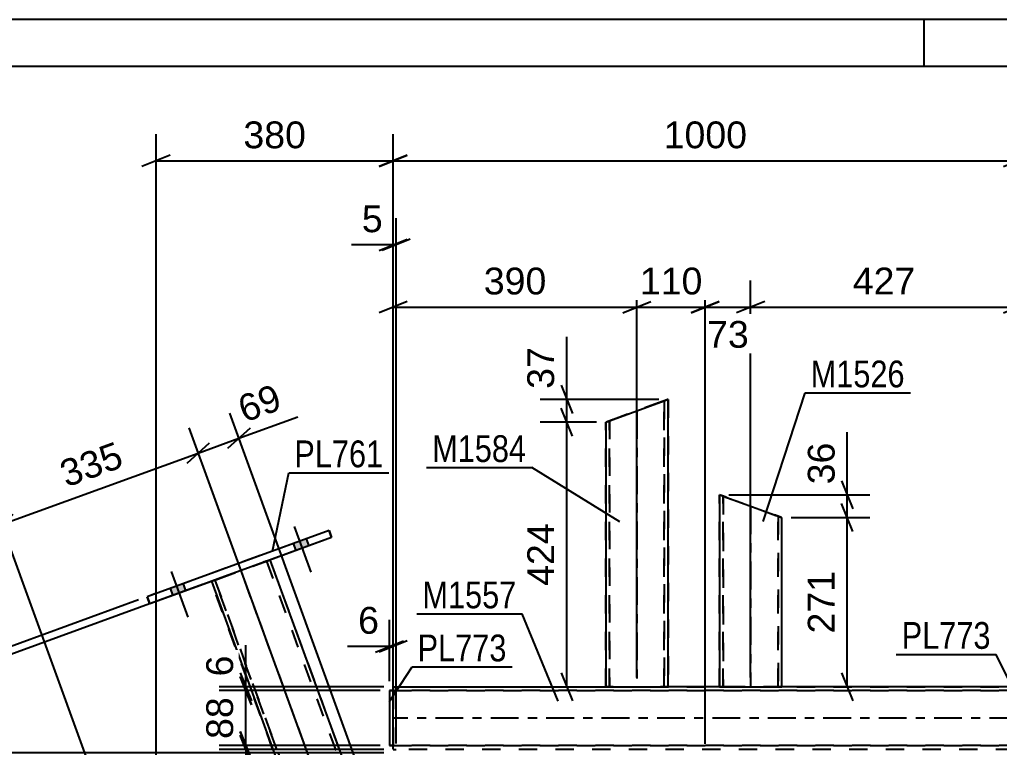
# Model space of a CAD drawing. Header units: millimetres. Extents: x 0 to 841, y 0 to 594.
# Drawn here: x 324.4 to 429, y 516.2 to 594 of the extents above; entities that cross this region are included whole.
import ezdxf

# ---------------------------------------------------------------- set-up
doc = ezdxf.new("R2010")
doc.units = ezdxf.units.MM
doc.linetypes.add('DXK_LINE_DOT2', pattern=[3.9198, 1.9599, -1.9599])
doc.linetypes.add('DXK_LINE_DOT3', pattern=[5.9187, 2.979, -0.9799, 0.9799, -0.9799])
doc.styles.add('Arial', font='ARIAL.TTF', dxfattribs={"height": 0.2})
doc.styles.add('Arial Narrow', font='ARIALN.TTF', dxfattribs={"height": 0.2})

# ---------------------------------------------------------------- blocks, each defined once
blk = doc.blocks.new('Unknown-256180323-1134')
at = {"color": 5, "linetype": 'Continuous'}
for p, q in [((841, 594), (0, 594)), ((421, 589), (421, 594)), ((836, 589), (5, 589))]:
    blk.add_line(p, q, dxfattribs=at)
blk = doc.blocks.new('Part-256180323-1839 - 1758')
at = {"color": 7, "linetype": 'DXK_LINE_DOT2'}
for p, q in [((345.61, 534.25), (350.37, 535.99)), ((345.61, 534.25), (350.37, 535.99)), ((345.61, 534.25), (350.37, 535.99)), ((345.61, 534.25), (350.37, 535.99)), ((350.37, 535.99), (350.66, 536.1)), ((350.66, 536.09), (350.37, 535.99)), ((350.37, 535.99), (350.51, 536.04)), ((350.51, 536.04), (350.37, 535.99)), ((350.51, 536.04), (350.63, 536.09)), ((350.64, 536.09), (350.51, 536.04)), ((350.63, 536.09), (350.72, 536.12)), ((350.72, 536.12), (350.64, 536.09)), ((350.66, 536.1), (350.9, 536.18)), ((350.9, 536.18), (350.66, 536.09)), ((350.72, 536.12), (350.75, 536.13)), ((350.75, 536.13), (350.72, 536.12)), ((350.75, 536.13), (350.75, 536.13)), ((350.75, 536.13), (362.7, 503.39)), ((350.75, 536.13), (362.7, 503.39)), ((350.9, 536.18), (351.06, 536.24)), ((351.06, 536.24), (350.9, 536.18)), ((351.06, 536.24), (351.12, 536.26)), ((351.12, 536.26), (351.06, 536.24)), ((351.12, 536.26), (351.12, 536.26)), ((351.12, 536.26), (351.12, 536.26)), ((351.12, 536.26), (363.08, 503.53)), ((344.92, 534), (344.86, 533.98)), ((344.86, 533.98), (344.92, 534)), ((344.86, 533.98), (344.86, 533.98)), ((356.82, 501.24), (344.86, 533.98)), ((344.86, 533.98), (344.86, 533.98)), ((345.08, 534.06), (344.92, 534)), ((344.92, 534), (345.08, 534.06)), ((345.08, 534.06), (345.32, 534.15)), ((345.32, 534.14), (345.08, 534.06)), ((345.23, 534.11), (345.26, 534.12)), ((345.26, 534.12), (345.23, 534.11)), ((345.23, 534.11), (345.23, 534.11)), ((357.19, 501.38), (345.23, 534.11)), ((345.23, 534.11), (357.19, 501.38)), ((345.26, 534.12), (345.34, 534.15)), ((345.34, 534.15), (345.26, 534.12)), ((345.61, 534.25), (345.32, 534.14)), ((345.32, 534.15), (345.61, 534.25)), ((345.34, 534.15), (345.47, 534.2)), ((345.47, 534.2), (345.34, 534.15)), ((345.47, 534.2), (345.61, 534.25)), ((345.61, 534.25), (345.47, 534.2)), ((362.7, 503.39), (362.62, 503.36)), ((362.62, 503.36), (362.68, 503.38)), ((362.68, 503.38), (362.7, 503.39)), ((363.08, 503.53), (363.08, 503.53)), ((357.57, 501.51), (362.33, 503.25)), ((357.57, 501.51), (362.33, 503.25)), ((362.33, 503.25), (362.62, 503.36)), ((362.33, 503.25), (362.47, 503.31)), ((362.47, 503.31), (362.62, 503.36)), ((357.19, 501.38), (357.22, 501.39)), ((357.22, 501.39), (357.19, 501.38)), ((357.22, 501.39), (357.28, 501.41)), ((357.22, 501.39), (357.28, 501.41)), ((357.28, 501.41), (357.57, 501.51)), ((357.28, 501.41), (357.3, 501.42)), ((357.3, 501.42), (357.43, 501.46)), ((357.43, 501.46), (357.57, 501.51)), ((356.82, 501.24), (356.82, 501.24))]:
    blk.add_line(p, q, dxfattribs=at)
at = {"color": 2, "linetype": 'Continuous'}
for p, q in [((351.12, 536.26), (363.08, 503.53)), ((344.86, 533.98), (356.82, 501.24)), ((362.86, 503.45), (362.62, 503.36)), ((362.7, 503.39), (362.67, 503.38)), ((362.86, 503.45), (362.7, 503.39)), ((362.7, 503.39), (362.7, 503.39)), ((363.02, 503.51), (362.86, 503.45)), ((362.86, 503.45), (363.02, 503.5)), ((363.02, 503.5), (363.08, 503.53)), ((363.08, 503.53), (363.02, 503.51)), ((357.57, 501.51), (362.33, 503.25)), ((357.57, 501.51), (362.33, 503.25)), ((362.62, 503.36), (362.33, 503.25)), ((362.47, 503.3), (362.33, 503.25)), ((362.59, 503.35), (362.47, 503.3)), ((362.67, 503.38), (362.59, 503.35)), ((357.04, 501.32), (356.87, 501.26)), ((356.87, 501.26), (357.04, 501.32)), ((357.28, 501.41), (357.04, 501.32)), ((357.19, 501.38), (357.04, 501.32)), ((357.22, 501.39), (357.19, 501.38)), ((357.19, 501.38), (357.19, 501.38)), ((357.3, 501.42), (357.22, 501.39)), ((357.57, 501.51), (357.28, 501.41)), ((357.42, 501.46), (357.3, 501.42)), ((357.57, 501.51), (357.42, 501.46)), ((356.87, 501.26), (356.82, 501.24)), ((356.82, 501.24), (356.87, 501.26))]:
    blk.add_line(p, q, dxfattribs=at)
at = {"color": 7, "linetype": 'DXK_LINE_DOT3'}
blk.add_line((347.99, 535.12), (359.95, 502.38), dxfattribs=at)
blk = doc.blocks.new('Bolt-256180323-1769 - 1758')
at = {"linetype": 'Continuous'}
for points in [[(354.98, 538.52), (353.61, 538.01), (353.88, 537.26), (355.26, 537.76)], [(341.83, 533.72), (340.45, 533.22), (340.73, 532.47), (342.1, 532.97)]]:
    blk.add_hatch(color=1, dxfattribs=at).paths.add_polyline_path(points)
at = {"color": 1, "linetype": 'Continuous'}
for p, q in [((353.72, 539.83), (355.5, 534.94)), ((353.61, 538.01), (353.88, 537.26)), ((354.98, 538.52), (355.26, 537.76)), ((340.57, 535.04), (342.35, 530.15)), ((340.45, 533.22), (340.73, 532.47)), ((341.83, 533.72), (342.1, 532.97))]:
    blk.add_line(p, q, dxfattribs=at)
blk = doc.blocks.new('Bolt-256180323-1770 - 1758')
at = {"linetype": 'Continuous'}
for points in [[(354.98, 538.51), (353.61, 538.01), (353.88, 537.26), (355.26, 537.76)], [(341.83, 533.72), (340.45, 533.22), (340.73, 532.47), (342.1, 532.97)]]:
    blk.add_hatch(color=1, dxfattribs=at).paths.add_polyline_path(points)
at = {"color": 1, "linetype": 'Continuous'}
for p, q in [((353.72, 539.83), (355.5, 534.94)), ((353.61, 538.01), (353.88, 537.26)), ((354.98, 538.51), (355.26, 537.76)), ((340.57, 535.04), (342.35, 530.15)), ((340.45, 533.22), (340.73, 532.47)), ((341.83, 533.72), (342.1, 532.97))]:
    blk.add_line(p, q, dxfattribs=at)
blk = doc.blocks.new('Part-256180323-1787 - 1758')
at = {"color": 2, "linetype": 'Continuous'}
for p, q in [((364.28, 522.29), (363.88, 522.29)), ((363.88, 522.29), (363.88, 516.42)), ((363.88, 516.42), (364.28, 516.42)), ((364.28, 516.42), (363.88, 516.42))]:
    blk.add_line(p, q, dxfattribs=at)
at = {"color": 7, "linetype": 'DXK_LINE_DOT2'}
for p, q in [((363.88, 522.29), (364.28, 522.29)), ((364.28, 522.29), (364.28, 516.42)), ((363.88, 516.42), (363.88, 516.42)), ((363.88, 516.42), (363.88, 516.42)), ((364.28, 516.42), (364.28, 516.42))]:
    blk.add_line(p, q, dxfattribs=at)
blk = doc.blocks.new('Part-256180323-1807 - 1758')
at = {"color": 2, "linetype": 'Continuous'}
for p, q in [((364.28, 522.69), (386.98, 522.69)), ((364.28, 522.69), (364.28, 521.89)), ((399.13, 522.69), (393.64, 522.69)), ((430.95, 522.69), (405.79, 522.69)), ((430.95, 522.69), (430.95, 522.63)), ((430.95, 522.63), (430.95, 516.02)), ((364.28, 516.08), (364.28, 521.89)), ((364.28, 516.08), (364.28, 516.02)), ((364.28, 516.02), (364.61, 516.02)), ((364.28, 516.02), (364.61, 516.02)), ((430.95, 516.02), (430.61, 516.02)), ((430.95, 516.02), (430.61, 516.02))]:
    blk.add_line(p, q, dxfattribs=at)
at = {"color": 7, "linetype": 'DXK_LINE_DOT2'}
for p, q in [((364.28, 522.69), (430.95, 522.69)), ((364.28, 522.69), (364.28, 522.69)), ((364.28, 522.29), (430.95, 522.29)), ((430.95, 522.29), (364.28, 522.29)), ((364.28, 522.29), (364.28, 522.29)), ((364.28, 522.29), (364.28, 522.26)), ((364.28, 522.26), (364.28, 522.04)), ((386.98, 522.69), (393.64, 522.69)), ((405.79, 522.69), (399.13, 522.69)), ((430.95, 522.69), (430.95, 522.69)), ((430.95, 522.29), (430.95, 522.29)), ((430.95, 522.26), (430.95, 522.29)), ((364.28, 516.82), (364.28, 516.82)), ((364.28, 516.82), (364.28, 516.82)), ((364.28, 516.82), (364.28, 516.82)), ((364.28, 516.42), (430.95, 516.42)), ((430.95, 516.42), (364.28, 516.42)), ((364.28, 516.42), (364.28, 516.42)), ((364.28, 516.02), (364.28, 516.02)), ((364.28, 516.02), (364.28, 516.02)), ((430.61, 516.02), (364.61, 516.02)), ((430.61, 516.02), (364.61, 516.02)), ((430.95, 516.82), (430.95, 516.82)), ((430.95, 516.82), (430.95, 516.82)), ((430.95, 516.82), (430.95, 516.82)), ((430.95, 516.42), (430.95, 516.42)), ((430.95, 516.02), (430.95, 516.02)), ((430.95, 516.02), (430.95, 516.02))]:
    blk.add_line(p, q, dxfattribs=at)
at = {"color": 7, "linetype": 'DXK_LINE_DOT3'}
blk.add_line((430.95, 519.36), (364.28, 519.36), dxfattribs=at)
blk = doc.blocks.new('Part-256180323-1808 - 1758')
at = {"color": 7, "linetype": 'DXK_LINE_DOT2'}
for p, q in [((393, 553.18), (387.62, 551.21)), ((393, 553.18), (387.62, 551.21)), ((387.78, 551.26), (392.84, 553.12)), ((393.15, 553.23), (392.84, 553.12)), ((393, 553.18), (393.13, 553.23)), ((393.13, 553.23), (393, 553.18)), ((393.13, 553.23), (393.21, 553.26)), ((393.21, 553.26), (393.13, 553.23)), ((393.41, 553.33), (393.15, 553.23)), ((393.21, 553.26), (393.24, 553.27)), ((393.24, 553.27), (393.21, 553.26)), ((393.24, 553.27), (393.24, 553.27)), ((393.24, 522.69), (393.24, 553.27)), ((393.24, 553.27), (393.24, 522.69)), ((393.58, 553.39), (393.41, 553.33)), ((393.64, 553.42), (393.58, 553.39)), ((393.64, 553.42), (393.64, 553.42)), ((393.64, 553.42), (393.64, 522.69)), ((387.04, 550.99), (386.98, 550.97)), ((386.98, 550.97), (386.98, 550.97)), ((386.98, 522.69), (386.98, 550.97)), ((387.21, 551.06), (387.04, 550.99)), ((387.41, 551.13), (387.21, 551.06)), ((387.38, 551.12), (387.41, 551.13)), ((387.41, 551.13), (387.38, 551.12)), ((387.38, 551.12), (387.38, 551.12)), ((387.38, 522.69), (387.38, 551.12)), ((387.38, 551.12), (387.38, 522.69)), ((387.78, 551.26), (387.41, 551.13)), ((387.41, 551.13), (387.49, 551.16)), ((387.47, 551.15), (387.41, 551.13)), ((387.62, 551.21), (387.47, 551.15)), ((387.49, 551.16), (387.62, 551.21)), ((386.98, 522.69), (386.98, 522.69)), ((386.98, 522.69), (387.04, 522.69)), ((387.04, 522.69), (387.21, 522.69)), ((387.21, 522.69), (387.47, 522.69)), ((387.38, 522.69), (387.38, 522.69)), ((387.38, 522.69), (387.41, 522.69)), ((387.41, 522.69), (387.38, 522.69)), ((387.41, 522.69), (387.47, 522.69)), ((387.49, 522.69), (387.41, 522.69)), ((387.47, 522.69), (387.49, 522.69)), ((387.47, 522.69), (387.78, 522.69)), ((387.49, 522.69), (387.62, 522.69)), ((387.62, 522.69), (387.49, 522.69)), ((387.62, 522.69), (387.78, 522.69)), ((387.78, 522.69), (387.62, 522.69)), ((387.78, 522.69), (392.84, 522.69)), ((387.78, 522.69), (392.84, 522.69)), ((387.78, 522.69), (392.84, 522.69)), ((392.84, 522.69), (393, 522.69)), ((393, 522.69), (392.84, 522.69)), ((392.84, 522.69), (393.15, 522.69)), ((393, 522.69), (393.13, 522.69)), ((393.13, 522.69), (393, 522.69)), ((393.13, 522.69), (393.21, 522.69)), ((393.21, 522.69), (393.13, 522.69)), ((393.15, 522.69), (393.41, 522.69)), ((393.21, 522.69), (393.24, 522.69)), ((393.24, 522.69), (393.21, 522.69)), ((393.24, 522.69), (393.24, 522.69)), ((393.24, 522.69), (393.24, 522.69)), ((393.41, 522.69), (393.58, 522.69)), ((393.58, 522.69), (393.64, 522.69)), ((393.64, 522.69), (393.64, 522.69))]:
    blk.add_line(p, q, dxfattribs=at)
at = {"color": 2, "linetype": 'Continuous'}
for p, q in [((387.78, 551.26), (392.84, 553.12)), ((392.84, 553.12), (393.15, 553.24)), ((393.15, 553.24), (393.41, 553.33)), ((393.41, 553.33), (393.58, 553.39)), ((393.58, 553.39), (393.64, 553.42)), ((393.64, 522.69), (393.64, 553.42)), ((386.98, 550.97), (387.04, 550.99)), ((386.98, 550.97), (386.98, 522.69)), ((387.04, 550.99), (387.21, 551.06)), ((387.21, 551.06), (387.47, 551.15)), ((387.47, 551.15), (387.78, 551.26)), ((387.04, 522.69), (386.98, 522.69)), ((387.21, 522.69), (387.04, 522.69)), ((387.47, 522.69), (387.21, 522.69)), ((387.78, 522.69), (387.47, 522.69)), ((387.78, 522.69), (392.84, 522.69)), ((393.15, 522.69), (392.84, 522.69)), ((393.41, 522.69), (393.15, 522.69)), ((393.58, 522.69), (393.41, 522.69)), ((393.64, 522.69), (393.58, 522.69))]:
    blk.add_line(p, q, dxfattribs=at)
at = {"color": 7, "linetype": 'DXK_LINE_DOT3'}
blk.add_line((390.31, 552.19), (390.31, 522.69), dxfattribs=at)
blk = doc.blocks.new('Part-256180323-1809 - 1758')
at = {"color": 2, "linetype": 'Continuous'}
for p, q in [((399.13, 543.21), (399.13, 522.69)), ((399.13, 543.21), (399.19, 543.19)), ((399.19, 543.19), (399.36, 543.13)), ((399.36, 543.13), (399.62, 543.03)), ((399.62, 543.03), (399.93, 542.92)), ((399.93, 542.92), (404.99, 541.08)), ((404.99, 541.08), (405.3, 540.97)), ((405.3, 540.97), (405.56, 540.87)), ((405.56, 540.87), (405.73, 540.81)), ((405.73, 540.81), (405.79, 540.79)), ((405.79, 522.69), (405.79, 540.79)), ((399.19, 522.69), (399.13, 522.69)), ((399.36, 522.69), (399.19, 522.69)), ((399.62, 522.69), (399.36, 522.69)), ((399.93, 522.69), (399.62, 522.69)), ((399.93, 522.69), (404.99, 522.69)), ((405.3, 522.69), (404.99, 522.69)), ((405.56, 522.69), (405.3, 522.69)), ((405.73, 522.69), (405.56, 522.69)), ((405.79, 522.69), (405.73, 522.69))]:
    blk.add_line(p, q, dxfattribs=at)
at = {"color": 7, "linetype": 'DXK_LINE_DOT2'}
for p, q in [((399.13, 543.21), (399.13, 543.21)), ((399.13, 522.69), (399.13, 543.21)), ((399.19, 543.19), (399.13, 543.21)), ((399.36, 543.13), (399.19, 543.19)), ((399.56, 543.06), (399.36, 543.13)), ((399.53, 543.07), (399.53, 543.07)), ((399.53, 522.69), (399.53, 543.07)), ((399.53, 543.07), (399.53, 522.69)), ((399.53, 543.07), (399.56, 543.06)), ((399.56, 543.06), (399.53, 543.07)), ((399.56, 543.06), (399.65, 543.02)), ((399.62, 543.03), (399.56, 543.06)), ((399.93, 542.92), (399.56, 543.06)), ((399.77, 542.98), (399.62, 543.03)), ((399.65, 543.02), (399.77, 542.98)), ((399.77, 542.98), (405.15, 541.02)), ((399.77, 542.98), (405.15, 541.02)), ((399.93, 542.92), (404.99, 541.08)), ((405.3, 540.97), (404.99, 541.08)), ((405.15, 541.02), (405.28, 540.97)), ((405.28, 540.97), (405.15, 541.02)), ((405.28, 540.97), (405.36, 540.94)), ((405.36, 540.94), (405.28, 540.97)), ((405.56, 540.87), (405.3, 540.97)), ((405.36, 540.94), (405.39, 540.93)), ((405.39, 540.93), (405.36, 540.94)), ((405.39, 540.93), (405.39, 540.93)), ((405.39, 522.69), (405.39, 540.93)), ((405.39, 540.93), (405.39, 522.69)), ((405.73, 540.81), (405.56, 540.87)), ((405.79, 540.79), (405.73, 540.81)), ((405.79, 540.79), (405.79, 540.79)), ((405.79, 522.69), (405.79, 540.79)), ((399.13, 522.69), (399.13, 522.69)), ((399.13, 522.69), (399.13, 522.69)), ((399.13, 522.69), (399.19, 522.69)), ((399.19, 522.69), (399.36, 522.69)), ((399.36, 522.69), (399.62, 522.69)), ((399.53, 522.69), (399.53, 522.69)), ((399.53, 522.69), (399.53, 522.69)), ((399.53, 522.69), (399.56, 522.69)), ((399.56, 522.69), (399.53, 522.69)), ((399.56, 522.69), (399.62, 522.69)), ((399.65, 522.69), (399.56, 522.69)), ((399.62, 522.69), (399.65, 522.69)), ((399.62, 522.69), (399.93, 522.69)), ((399.65, 522.69), (399.77, 522.69)), ((399.77, 522.69), (399.65, 522.69)), ((399.77, 522.69), (399.93, 522.69)), ((399.93, 522.69), (399.77, 522.69)), ((399.93, 522.69), (404.99, 522.69)), ((399.93, 522.69), (404.99, 522.69)), ((399.93, 522.69), (404.99, 522.69)), ((404.99, 522.69), (405.15, 522.69)), ((405.15, 522.69), (404.99, 522.69)), ((404.99, 522.69), (405.3, 522.69)), ((405.15, 522.69), (405.28, 522.69)), ((405.28, 522.69), (405.15, 522.69)), ((405.28, 522.69), (405.36, 522.69)), ((405.36, 522.69), (405.28, 522.69)), ((405.3, 522.69), (405.56, 522.69)), ((405.36, 522.69), (405.39, 522.69)), ((405.39, 522.69), (405.36, 522.69)), ((405.39, 522.69), (405.39, 522.69)), ((405.39, 522.69), (405.39, 522.69)), ((405.56, 522.69), (405.73, 522.69)), ((405.73, 522.69), (405.79, 522.69)), ((405.79, 522.69), (405.79, 522.69)), ((405.79, 522.69), (405.79, 522.69))]:
    blk.add_line(p, q, dxfattribs=at)
at = {"color": 7, "linetype": 'DXK_LINE_DOT3'}
blk.add_line((402.46, 542), (402.46, 522.69), dxfattribs=at)
blk = doc.blocks.new('Part-256180323-1824 - 1758')
at = {"color": 2, "linetype": 'Continuous'}
for p, q in [((357.43, 539.41), (338.01, 532.33)), ((357.43, 539.41), (357.7, 538.65)), ((357.7, 538.65), (338.28, 531.58)), ((357.7, 538.65), (351.12, 536.25)), ((357.7, 538.65), (357.7, 538.65)), ((357.7, 538.65), (357.7, 538.65)), ((344.86, 533.97), (338.28, 531.58)), ((338.01, 532.33), (338.28, 531.58)), ((338.28, 531.58), (338.01, 532.33)), ((338.28, 531.58), (338.28, 531.58))]:
    blk.add_line(p, q, dxfattribs=at)
at = {"color": 7, "linetype": 'DXK_LINE_DOT2'}
for p, q in [((357.43, 539.4), (338.01, 532.33)), ((357.43, 539.4), (357.43, 539.41)), ((357.7, 538.65), (357.43, 539.4)), ((351.12, 536.25), (344.86, 533.97)), ((338.01, 532.33), (338.01, 532.33))]:
    blk.add_line(p, q, dxfattribs=at)
blk = doc.blocks.new('StraightDimension-256180323-9445 - 1758')
at = {"color": 7, "linetype": 'Continuous'}
for p, q in [((382.82, 553.42), (382.82, 560.11)), ((382.82, 553.42), (382.82, 560.11)), ((382.22, 554.92), (383.42, 551.92)), ((392.64, 553.42), (379.97, 553.42)), ((382.82, 550.97), (382.82, 553.42)), ((383.42, 549.47), (382.22, 552.47)), ((385.98, 550.97), (379.97, 550.97))]:
    blk.add_line(p, q, dxfattribs=at)
at = {"color": 0}
blk.add_wipeout([(382.07, 559.59), (377.87, 559.59), (377.87, 553.94), (382.07, 553.94)], dxfattribs=at)
at = {"color": 3, "style": 'Arial'}
blk.add_text('37', height=2.865, rotation=90.0002, dxfattribs=at).set_placement((381.47, 554.54))
blk = doc.blocks.new('StraightDimension-256180323-9366 - 1758')
at = {"color": 7, "linetype": 'Continuous'}
for p, q in [((402.46, 523.69), (402.46, 566.13)), ((430.95, 523.9), (430.95, 566.13)), ((403.96, 563.88), (400.96, 562.68)), ((402.46, 563.28), (430.95, 563.28)), ((429.45, 562.68), (432.45, 563.88))]:
    blk.add_line(p, q, dxfattribs=at)
at = {"color": 0}
blk.add_wipeout([(420.64, 564.03), (420.64, 568.23), (412.77, 568.23), (412.77, 564.03)], dxfattribs=at)
at = {"color": 3, "style": 'Arial'}
blk.add_text('427', height=2.865, dxfattribs=at).set_placement((413.37, 564.63))
blk = doc.blocks.new('StraightDimension-256180323-9410 - 1758')
at = {"color": 7, "linetype": 'Continuous'}
for p, q in [((412.78, 543.21), (412.78, 549.91)), ((412.78, 543.21), (412.78, 549.91)), ((412.18, 544.71), (413.38, 541.71)), ((400.13, 543.21), (415.18, 543.21)), ((412.78, 540.79), (412.78, 543.21)), ((413.38, 539.29), (412.18, 542.29)), ((406.79, 540.79), (415.18, 540.79))]:
    blk.add_line(p, q, dxfattribs=at)
at = {"color": 0}
blk.add_wipeout([(412.03, 549.38), (407.83, 549.38), (407.83, 543.74), (412.03, 543.74)], dxfattribs=at)
at = {"color": 3, "style": 'Arial'}
blk.add_text('36', height=2.865, rotation=90.0002, dxfattribs=at).set_placement((411.43, 544.34))
blk = doc.blocks.new('StraightDimension-256180323-2591 - 1758')
at = {"color": 7, "linetype": 'Continuous'}
for p, q in [((363.88, 523.29), (363.88, 529.87)), ((364.28, 523.29), (364.28, 529.87)), ((362.38, 526.42), (365.38, 527.62)), ((365.78, 527.62), (362.78, 526.42)), ((363.88, 527.02), (359.41, 527.02)), ((363.88, 527.02), (359.41, 527.02)), ((363.88, 527.02), (364.28, 527.02))]:
    blk.add_line(p, q, dxfattribs=at)
at = {"color": 0}
blk.add_wipeout([(363.35, 527.77), (363.35, 531.97), (359.93, 531.97), (359.93, 527.77)], dxfattribs=at)
at = {"color": 3, "style": 'Arial'}
blk.add_text('6', height=2.87, dxfattribs=at).set_placement((360.53, 528.37))
blk = doc.blocks.new('StraightDimension-256180323-2299 - 1758')
at = {"color": 7, "linetype": 'Continuous'}
for p, q in [((348.53, 522.69), (348.53, 527.16)), ((348.53, 522.69), (348.53, 527.16)), ((347.93, 524.19), (349.13, 521.19)), ((349.13, 520.79), (347.93, 523.79)), ((363.28, 522.69), (345.68, 522.69)), ((362.88, 522.29), (345.68, 522.29)), ((348.53, 522.29), (348.53, 522.69))]:
    blk.add_line(p, q, dxfattribs=at)
at = {"color": 0}
blk.add_wipeout([(347.78, 526.64), (343.58, 526.64), (343.58, 523.21), (347.78, 523.21)], dxfattribs=at)
at = {"color": 3, "style": 'Arial'}
blk.add_text('6', height=2.87, rotation=90.0002, dxfattribs=at).set_placement((347.18, 523.81))
blk = doc.blocks.new('StraightDimension-256180323-2309 - 1758')
at = {"color": 7, "linetype": 'Continuous'}
for p, q in [((347.93, 523.79), (349.13, 520.79)), ((362.88, 522.29), (345.68, 522.29)), ((348.53, 516.42), (348.53, 522.29)), ((349.13, 514.92), (347.93, 517.92)), ((362.88, 516.42), (345.68, 516.42))]:
    blk.add_line(p, q, dxfattribs=at)
at = {"color": 0}
blk.add_wipeout([(347.78, 522.18), (343.58, 522.18), (343.58, 516.53), (347.78, 516.53)], dxfattribs=at)
at = {"color": 3, "style": 'Arial'}
blk.add_text('88', height=2.865, rotation=90.0002, dxfattribs=at).set_placement((347.18, 517.13))
blk = doc.blocks.new('StraightDimension-256180323-2319 - 1758')
at = {"color": 7, "linetype": 'Continuous'}
for p, q in [((347.93, 517.92), (349.13, 514.92)), ((349.13, 514.52), (347.93, 517.52)), ((362.88, 516.42), (345.68, 516.42)), ((363.28, 516.02), (345.68, 516.02)), ((348.53, 516.02), (348.53, 516.42)), ((348.53, 516.02), (348.53, 511.55)), ((348.53, 516.02), (348.53, 511.55))]:
    blk.add_line(p, q, dxfattribs=at)
at = {"color": 0}
blk.add_wipeout([(347.78, 515.5), (343.58, 515.5), (343.58, 512.07), (347.78, 512.07)], dxfattribs=at)
at = {"color": 3, "style": 'Arial'}
blk.add_text('6', height=2.87, rotation=90.0002, dxfattribs=at).set_placement((347.18, 512.67))
blk = doc.blocks.new('StraightDimension-256180323-2363 - 1758')
at = {"color": 7, "linetype": 'Continuous'}
for p, q in [((364.28, 516.63), (364.28, 572.78)), ((364.61, 516.63), (364.61, 572.78)), ((362.78, 569.33), (365.78, 570.53)), ((366.11, 570.53), (363.11, 569.33)), ((364.28, 569.93), (359.81, 569.93)), ((364.28, 569.93), (359.81, 569.93)), ((364.28, 569.93), (364.61, 569.93))]:
    blk.add_line(p, q, dxfattribs=at)
at = {"color": 0}
blk.add_wipeout([(363.75, 570.68), (363.75, 574.88), (360.33, 574.88), (360.33, 570.68)], dxfattribs=at)
at = {"color": 3, "style": 'Arial'}
blk.add_text('5', height=2.87, dxfattribs=at).set_placement((360.93, 571.28))
blk = doc.blocks.new('StraightDimension-256180323-9369 - 1758')
at = {"color": 7, "linetype": 'Continuous'}
for p, q in [((364.28, 523.69), (364.28, 566.13)), ((390.31, 523.69), (390.31, 566.13)), ((365.78, 563.88), (362.78, 562.68)), ((364.28, 563.28), (390.31, 563.28)), ((388.81, 562.68), (391.81, 563.88))]:
    blk.add_line(p, q, dxfattribs=at)
at = {"color": 0}
blk.add_wipeout([(381.23, 564.03), (381.23, 568.23), (373.36, 568.23), (373.36, 564.03)], dxfattribs=at)
at = {"color": 3, "style": 'Arial'}
blk.add_text('390', height=2.865, dxfattribs=at).set_placement((373.96, 564.63))
blk = doc.blocks.new('StraightDimension-256180323-9086 - 1758')
at = {"color": 7, "linetype": 'Continuous'}
for p, q in [((364.28, 516.62), (364.28, 581.75)), ((430.95, 516.62), (430.95, 581.75)), ((365.78, 579.5), (362.78, 578.3)), ((364.28, 578.9), (430.95, 578.9)), ((429.45, 578.3), (432.45, 579.5))]:
    blk.add_line(p, q, dxfattribs=at)
at = {"color": 0}
blk.add_wipeout([(402.66, 579.65), (402.66, 583.85), (392.57, 583.85), (392.57, 579.65)], dxfattribs=at)
at = {"color": 3, "style": 'Arial'}
blk.add_text('1000', height=2.865, dxfattribs=at).set_placement((393.17, 580.25))
blk = doc.blocks.new('StraightDimension-256180323-9087 - 1758')
at = {"color": 7, "linetype": 'Continuous'}
for p, q in [((338.95, 495.74), (338.95, 581.75)), ((364.28, 516.62), (364.28, 581.75)), ((340.45, 579.5), (337.45, 578.3)), ((338.95, 578.9), (364.28, 578.9)), ((362.78, 578.3), (365.78, 579.5))]:
    blk.add_line(p, q, dxfattribs=at)
at = {"color": 0}
blk.add_wipeout([(355.55, 579.65), (355.55, 583.85), (347.68, 583.85), (347.68, 579.65)], dxfattribs=at)
at = {"color": 3, "style": 'Arial'}
blk.add_text('380', height=2.865, dxfattribs=at).set_placement((348.28, 580.25))
blk = doc.blocks.new('StraightDimension-256180323-9109 - 1758')
at = {"color": 7, "linetype": 'Continuous'}
for p, q in [((363.94, 504.89), (346.82, 551.93)), ((359.61, 503.32), (342.49, 550.36)), ((348.99, 550.33), (346.59, 548.18)), ((342.26, 546.6), (344.67, 548.76)), ((343.46, 547.68), (347.79, 549.26))]:
    blk.add_line(p, q, dxfattribs=at)
at = {"color": 0}
blk.add_wipeout([(353.33, 552.07), (351.9, 556.02), (346.59, 554.09), (348.03, 550.14)], dxfattribs=at)
at = {"color": 7, "linetype": 'Continuous'}
blk.add_line((347.79, 549.26), (354.08, 551.55), dxfattribs=at)
blk.add_line((347.79, 549.26), (354.08, 551.55), dxfattribs=at)
at = {"color": 3, "style": 'Arial'}
blk.add_text('69', height=2.865, rotation=20.002, dxfattribs=at).set_placement((348.39, 550.91))
blk = doc.blocks.new('StraightDimension-256180323-9110 - 1758')
at = {"color": 7, "linetype": 'Continuous'}
for p, q in [((359.61, 503.32), (342.49, 550.36)), ((342.26, 546.6), (344.67, 548.76)), ((322.46, 540.04), (343.46, 547.68)), ((338.61, 495.69), (321.49, 542.72)), ((323.67, 541.12), (321.26, 538.96))]:
    blk.add_line(p, q, dxfattribs=at)
at = {"color": 0}
blk.add_wipeout([(336.4, 545.91), (334.97, 549.86), (327.57, 547.16), (329.01, 543.22)], dxfattribs=at)
at = {"color": 3, "style": 'Arial'}
blk.add_text('335', height=2.865, rotation=20.002, dxfattribs=at).set_placement((329.37, 543.99))
blk = doc.blocks.new('StraightDimension-256180323-9307 - 1758')
at = {"color": 7, "linetype": 'Continuous'}
for p, q in [((343.92, 533.63), (316.31, 523.55)), ((319.65, 523.17), (317.49, 525.57)), ((318.57, 524.37), (330.53, 491.63)), ((355.88, 500.89), (328.27, 490.81)), ((329.45, 492.84), (331.6, 490.43))]:
    blk.add_line(p, q, dxfattribs=at)
at = {"color": 0}
blk.add_wipeout([(326.6, 504.56), (330.55, 506), (327.85, 513.4), (323.9, 511.95)], dxfattribs=at)
at = {"color": 3, "style": 'Arial'}
blk.add_text('523', height=2.865, rotation=-69.9352, dxfattribs=at).set_placement((324.67, 511.6))
blk = doc.blocks.new('StraightDimension-256180323-9308 - 1758')
at = {"color": 7, "linetype": 'Continuous'}
for p, q in [((343.92, 533.63), (316.31, 523.55)), ((337.07, 531.99), (316.04, 524.3)), ((317.21, 526.33), (319.37, 523.92)), ((319.65, 523.17), (317.49, 525.57)), ((318.29, 525.13), (318.57, 524.37))]:
    blk.add_line(p, q, dxfattribs=at)
at = {"color": 0}
blk.add_wipeout([(318.82, 525.88), (322.76, 527.32), (320.82, 532.62), (316.88, 531.18)], dxfattribs=at)
at = {"color": 7, "linetype": 'Continuous'}
blk.add_line((318.29, 525.13), (315.99, 531.42), dxfattribs=at)
blk.add_line((318.29, 525.13), (315.99, 531.42), dxfattribs=at)
at = {"color": 3, "style": 'Arial'}
blk.add_text('12', height=2.865, rotation=-69.9352, dxfattribs=at).set_placement((317.65, 530.82))
blk = doc.blocks.new('StraightDimension-256180323-9367 - 1758')
at = {"color": 7, "linetype": 'Continuous'}
for p, q in [((397.61, 516.62), (397.61, 565.68)), ((402.46, 523.69), (402.46, 565.68)), ((396.11, 562.68), (399.11, 563.88)), ((397.61, 563.28), (402.46, 563.28)), ((403.96, 563.88), (400.96, 562.68))]:
    blk.add_line(p, q, dxfattribs=at)
at = {"color": 0}
blk.add_wipeout([(402.86, 558.33), (402.86, 562.53), (397.21, 562.53), (397.21, 558.33)], dxfattribs=at)
at = {"color": 3, "style": 'Arial'}
blk.add_text('73', height=2.865, dxfattribs=at).set_placement((397.81, 558.93))
blk = doc.blocks.new('StraightDimension-256180323-9368 - 1758')
at = {"color": 7, "linetype": 'Continuous'}
for p, q in [((390.31, 523.69), (390.31, 566.13)), ((397.61, 516.62), (397.61, 566.13)), ((388.81, 562.68), (391.81, 563.88)), ((390.31, 563.28), (397.61, 563.28)), ((399.11, 563.88), (396.11, 562.68))]:
    blk.add_line(p, q, dxfattribs=at)
at = {"color": 0}
blk.add_wipeout([(397.9, 564.03), (397.9, 568.23), (390.03, 568.23), (390.03, 564.03)], dxfattribs=at)
at = {"color": 3, "style": 'Arial'}
blk.add_text('110', height=2.865, dxfattribs=at).set_placement((390.63, 564.63))
blk = doc.blocks.new('StraightDimension-256180323-9411 - 1758')
at = {"color": 7, "linetype": 'Continuous'}
for p, q in [((413.38, 539.29), (412.18, 542.29)), ((406.79, 540.79), (415.18, 540.79)), ((412.78, 522.69), (412.78, 540.79)), ((412.18, 524.19), (413.38, 521.19)), ((429.95, 522.69), (409.93, 522.69))]:
    blk.add_line(p, q, dxfattribs=at)
at = {"color": 0}
blk.add_wipeout([(412.03, 535.67), (407.83, 535.67), (407.83, 527.8), (412.03, 527.8)], dxfattribs=at)
at = {"color": 3, "style": 'Arial'}
blk.add_text('271', height=2.865, rotation=90.0002, dxfattribs=at).set_placement((411.43, 528.4))
blk = doc.blocks.new('StraightDimension-256180323-9446 - 1758')
at = {"color": 7, "linetype": 'Continuous'}
for p, q in [((383.42, 549.47), (382.22, 552.47)), ((385.98, 550.97), (379.97, 550.97)), ((382.82, 522.69), (382.82, 550.97)), ((382.22, 524.19), (383.42, 521.19)), ((365.28, 522.69), (385.22, 522.69))]:
    blk.add_line(p, q, dxfattribs=at)
at = {"color": 0}
blk.add_wipeout([(382.07, 540.76), (377.87, 540.76), (377.87, 532.89), (382.07, 532.89)], dxfattribs=at)
at = {"color": 3, "style": 'Arial'}
blk.add_text('424', height=2.865, rotation=90.0002, dxfattribs=at).set_placement((381.47, 533.49))
blk = doc.blocks.new('StraightDimension-256180323-9503 - 1758')
at = {"color": 7, "linetype": 'Continuous'}
for p, q in [((297.03, 517.13), (298.23, 514.13)), ((363.28, 515.63), (285.22, 515.63)), ((297.63, 503.95), (297.63, 515.63)), ((298.23, 502.45), (297.03, 505.45)), ((363.28, 503.95), (280.72, 503.95))]:
    blk.add_line(p, q, dxfattribs=at)
at = {"color": 0, "linetype": 'Continuous'}
blk.add_wipeout([(296.93, 516.23), (296.93, 520.43), (284.62, 520.43), (284.62, 516.23)], dxfattribs=at)
at = {"color": 0}
blk.add_wipeout([(296.88, 513.73), (292.68, 513.73), (292.68, 505.85), (296.88, 505.85)], dxfattribs=at)
at = {"color": 3, "linetype": 'Continuous', "style": 'Arial'}
blk.add_text('19080', height=2.865, dxfattribs=at).set_placement((285.22, 516.83))
at = {"color": 3, "style": 'Arial'}
blk.add_text('175', height=2.865, rotation=90.0002, dxfattribs=at).set_placement((296.28, 506.45))
blk = doc.blocks.new('Mark-256180323-1820 - 1758')
at = {"color": 30, "linetype": 'Continuous'}
for p, q in [((351.4, 537.21), (353.12, 545.56)), ((353.12, 545.56), (363.83, 545.56))]:
    blk.add_line(p, q, dxfattribs=at)
at = {"color": 0}
blk.add_wipeout([(363.23, 546.16), (363.23, 549.16), (353.72, 549.16), (353.72, 546.16)], dxfattribs=at)
blk.add_wipeout([(363.23, 546.16), (363.23, 549.16), (353.72, 549.16), (353.72, 546.16)], dxfattribs=at)
at = {"color": 3, "style": 'Arial Narrow'}
blk.add_text('PL761', height=2.863, dxfattribs=at).set_placement((353.72, 546.16))
blk = doc.blocks.new('Mark-256180323-1783 - 1758')
at = {"color": 30, "linetype": 'Continuous'}
for p, q in [((363.88, 521.13), (366.29, 524.82)), ((366.29, 524.82), (376.99, 524.82))]:
    blk.add_line(p, q, dxfattribs=at)
at = {"color": 0}
blk.add_wipeout([(376.39, 525.42), (376.39, 528.42), (366.89, 528.42), (366.89, 525.42)], dxfattribs=at)
blk.add_wipeout([(376.39, 525.42), (376.39, 528.42), (366.89, 528.42), (366.89, 525.42)], dxfattribs=at)
at = {"color": 3, "style": 'Arial Narrow'}
blk.add_text('PL773', height=2.863, dxfattribs=at).set_placement((366.89, 525.42))
blk = doc.blocks.new('Mark-256180323-1788 - 1758')
at = {"color": 30, "linetype": 'Continuous'}
for p in [(417.99, 526.16), (431.19, 521.14)]:
    blk.add_line(p, (428.69, 526.16), dxfattribs=at)
at = {"color": 0}
blk.add_wipeout([(428.09, 526.76), (428.09, 529.76), (418.59, 529.76), (418.59, 526.76)], dxfattribs=at)
blk.add_wipeout([(428.09, 526.76), (428.09, 529.76), (418.59, 529.76), (418.59, 526.76)], dxfattribs=at)
at = {"color": 3, "style": 'Arial Narrow'}
blk.add_text('PL773', height=2.863, dxfattribs=at).set_placement((418.59, 526.76))
blk = doc.blocks.new('Mark-256180323-1803 - 1758')
at = {"color": 30, "linetype": 'Continuous'}
for p in [(366.8, 530.49), (381.89, 521.17)]:
    blk.add_line(p, (378.05, 530.49), dxfattribs=at)
at = {"color": 0}
blk.add_wipeout([(377.45, 531.09), (377.45, 534.09), (367.4, 534.09), (367.4, 531.09)], dxfattribs=at)
blk.add_wipeout([(377.45, 531.09), (377.45, 534.09), (367.4, 534.09), (367.4, 531.09)], dxfattribs=at)
at = {"color": 3, "style": 'Arial Narrow'}
blk.add_text('M1557', height=2.863, dxfattribs=at).set_placement((367.4, 531.09))
blk = doc.blocks.new('Mark-256180323-5646 - 1758')
at = {"color": 30, "linetype": 'Continuous'}
for p in [(367.84, 546.12), (388.49, 540.34)]:
    blk.add_line(p, (379.09, 546.12), dxfattribs=at)
at = {"color": 0}
blk.add_wipeout([(378.49, 546.72), (378.49, 549.72), (368.44, 549.72), (368.44, 546.72)], dxfattribs=at)
blk.add_wipeout([(378.49, 546.72), (378.49, 549.72), (368.44, 549.72), (368.44, 546.72)], dxfattribs=at)
at = {"color": 3, "style": 'Arial Narrow'}
blk.add_text('M1584', height=2.863, dxfattribs=at).set_placement((368.44, 546.72))
blk = doc.blocks.new('Mark-256180323-5649 - 1758')
at = {"color": 30, "linetype": 'Continuous'}
for p, q in [((403.78, 540.37), (408.27, 554.1)), ((408.27, 554.1), (419.52, 554.1))]:
    blk.add_line(p, q, dxfattribs=at)
at = {"color": 0}
blk.add_wipeout([(418.92, 554.7), (418.92, 557.7), (408.87, 557.7), (408.87, 554.7)], dxfattribs=at)
blk.add_wipeout([(418.92, 554.7), (418.92, 557.7), (408.87, 557.7), (408.87, 554.7)], dxfattribs=at)
at = {"color": 3, "style": 'Arial Narrow'}
blk.add_text('M1526', height=2.863, dxfattribs=at).set_placement((408.87, 554.7))

msp = doc.modelspace()

# ---------------------------------------------------------------- block references
for name in ['Unknown-256180323-1134', 'Part-256180323-1808 - 1758', 'Part-256180323-1809 - 1758', 'Part-256180323-1824 - 1758', 'Bolt-256180323-1769 - 1758', 'Bolt-256180323-1770 - 1758', 'Part-256180323-1839 - 1758', 'Part-256180323-1787 - 1758', 'Part-256180323-1807 - 1758']:
    msp.add_blockref(name, (0, 0))

# ---------------------------------------------------------------- next in the draw order: block references
for name in ['StraightDimension-256180323-9366 - 1758', 'StraightDimension-256180323-9445 - 1758', 'StraightDimension-256180323-2591 - 1758']:
    msp.add_blockref(name, (0, 0))

# ---------------------------------------------------------------- next in the draw order: block references
for name in ['StraightDimension-256180323-9410 - 1758', 'StraightDimension-256180323-2299 - 1758']:
    msp.add_blockref(name, (0, 0))

# ---------------------------------------------------------------- next in the draw order: block references
msp.add_blockref('StraightDimension-256180323-2309 - 1758', (0, 0))

# ---------------------------------------------------------------- next in the draw order: block references
msp.add_blockref('StraightDimension-256180323-2319 - 1758', (0, 0))

# ---------------------------------------------------------------- next in the draw order: block references
msp.add_blockref('StraightDimension-256180323-2363 - 1758', (0, 0))

# ---------------------------------------------------------------- next in the draw order: block references
msp.add_blockref('StraightDimension-256180323-9369 - 1758', (0, 0))

# ---------------------------------------------------------------- next in the draw order: block references
msp.add_blockref('StraightDimension-256180323-9086 - 1758', (0, 0))

# ---------------------------------------------------------------- next in the draw order: block references
for name in ['StraightDimension-256180323-9087 - 1758', 'StraightDimension-256180323-9367 - 1758', 'StraightDimension-256180323-9411 - 1758']:
    msp.add_blockref(name, (0, 0))

# ---------------------------------------------------------------- next in the draw order: block references
for name in ['StraightDimension-256180323-9368 - 1758', 'Mark-256180323-5649 - 1758', 'StraightDimension-256180323-9109 - 1758', 'StraightDimension-256180323-9446 - 1758', 'Mark-256180323-1788 - 1758']:
    msp.add_blockref(name, (0, 0))

# ---------------------------------------------------------------- next in the draw order: block references
for name in ['StraightDimension-256180323-9110 - 1758', 'Mark-256180323-5646 - 1758', 'Mark-256180323-1783 - 1758']:
    msp.add_blockref(name, (0, 0))

# ---------------------------------------------------------------- next in the draw order: block references
for name in ['Mark-256180323-1820 - 1758', 'Mark-256180323-1803 - 1758', 'StraightDimension-256180323-9307 - 1758']:
    msp.add_blockref(name, (0, 0))

# ---------------------------------------------------------------- next in the draw order: block references
for name in ['StraightDimension-256180323-9308 - 1758', 'StraightDimension-256180323-9503 - 1758']:
    msp.add_blockref(name, (0, 0))

doc.saveas('drawing.dxf')
